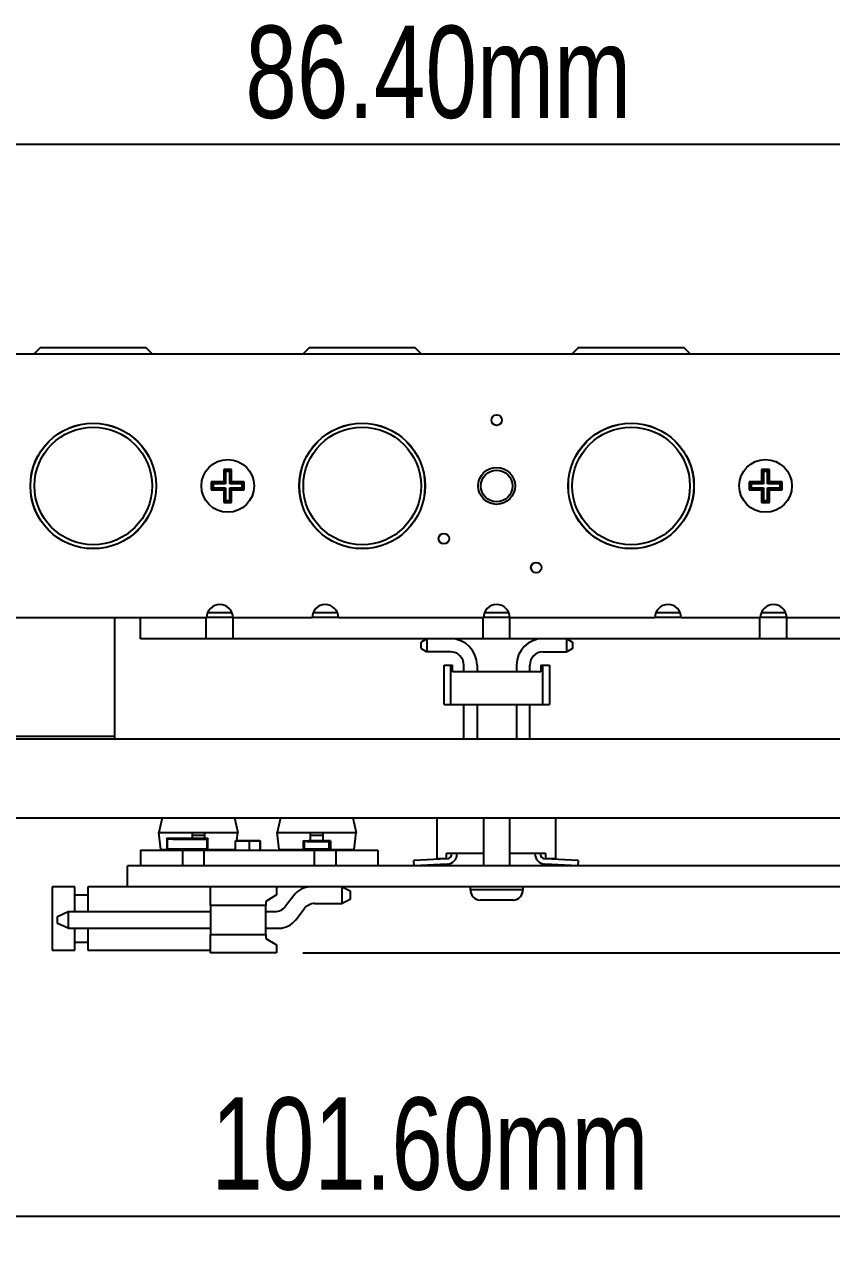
# Model space of a CAD drawing. Header units: millimetres. Extents: x 5 to 292, y 4 to 204.
# Drawn here: x 73.56 to 104.18, y 72.39 to 118.63 of the extents above; entities that cross this region are included whole.
import ezdxf

# ---------------------------------------------------------------- set-up
doc = ezdxf.new("R2010")
doc.units = ezdxf.units.MM
doc.layers.add('LAYER_1', color=179, linetype='Continuous')
doc.styles.add('SLDTEXTSTYLE0', font='TXT', dxfattribs={"width": 0.75})
doc.dimstyles.new('SLDDIMSTYLE0', dxfattribs={"dimtxt": 3.5, "dimasz": 3.556, "dimexe": 0, "dimexo": 0.0625, "dimgap": 0.875, "dimtad": 1, "dimrnd": 1e-09, "dimzin": 12, "dimdsep": 46, "dimtxsty": 'SLDTEXTSTYLE0', "dimblk1": 'CLOSED', "dimblk2": 'CLOSED', "dimsah": 1, "dimcen": 0.09, "dimadec": 0, "dimazin": 3, "dimtfac": 1, "dimtmove": 0, "dimatfit": 0, "dimldrblk": 'CLOSED', "dimfxl": 1, "dimfrac": 2, "dimtolj": 1, "dimtzin": 12, "dimarcsym": 0})
doc.dimstyles.new('SLDDIMSTYLE1', dxfattribs={"dimtxt": 3.5, "dimasz": 3.556, "dimexe": 0, "dimexo": 0.0625, "dimgap": 0.875, "dimtad": 1, "dimrnd": 1e-09, "dimzin": 4, "dimdsep": 46, "dimtxsty": 'SLDTEXTSTYLE0', "dimblk1": 'CLOSED', "dimblk2": 'CLOSED', "dimsah": 1, "dimcen": 0.09, "dimadec": 0, "dimazin": 1, "dimtfac": 1, "dimtofl": 0, "dimtmove": 0, "dimatfit": 3, "dimldrblk": 'CLOSED', "dimfxl": 1, "dimfrac": 2, "dimtolj": 1, "dimtzin": 12, "dimarcsym": 0})

# ---------------------------------------------------------------- blocks, each defined once
blk = doc.blocks.new('_CLOSED')
at = {"color": 0, "linetype": 'ByBlock', "lineweight": -2}
for p, q in [((-1, 0.166667), (0, 0)), ((-1, 0.166667), (-1, -0.166667)), ((0, 0), (-1, -0.166667)), ((0, 0), (-1, 0))]:
    blk.add_line(p, q, dxfattribs=at)
blk = doc.blocks.new('_D')
at = {"layer": 'LAYER_1'}
for p, q in [((152.272, 106.358), (152.272, 112.708)), ((130.172, 106.358), (153.272, 106.358)), ((152.272, 106.358), (152.272, 83.386)), ((84.119, 83.386), (153.272, 83.386)), ((152.272, 83.386), (152.272, 77.036))]:
    blk.add_line(p, q, dxfattribs=at)
at = {"layer": 'LAYER_1', "xscale": 3.556, "yscale": 3.556}
for p, rotation in [((152.272, 106.358, 1.494), 270), ((152.272, 83.386, 1.494), 90)]:
    blk.add_blockref('_CLOSED', p, dxfattribs=dict(at, rotation=rotation))
at = {"layer": 'LAYER_1', "insert": (147.76, 85.054), "char_height": 3.5, "attachment_point": 1, "rotation": 90, "style": 'SLDTEXTSTYLE0'}
blk.add_mtext('22.97mm', dxfattribs=at)
blk = doc.blocks.new('_D_1')
at = {"layer": 'LAYER_1'}
for p, q in [((48.272, 103.108), (48.272, 115.064)), ((134.672, 103.108), (134.672, 115.064)), ((134.672, 114.064), (48.272, 114.064))]:
    blk.add_line(p, q, dxfattribs=at)
at = {"layer": 'LAYER_1', "xscale": 3.556, "yscale": 3.556, "rotation": 180}
blk.add_blockref('_CLOSED', (48.272, 114.064, 1.494), dxfattribs=at)
at = {"layer": 'LAYER_1', "xscale": 3.556, "yscale": 3.556}
blk.add_blockref('_CLOSED', (134.672, 114.064, 1.494), dxfattribs=at)
at = {"layer": 'LAYER_1', "insert": (81.942, 118.576), "char_height": 3.5, "attachment_point": 1, "style": 'SLDTEXTSTYLE0'}
blk.add_mtext('86.40mm', dxfattribs=at)
blk = doc.blocks.new('_D_3')
at = {"layer": 'LAYER_1'}
for p, q in [((40.672, 87.508), (40.672, 72.386)), ((142.272, 87.508), (142.272, 72.386)), ((40.672, 73.386), (142.272, 73.386))]:
    blk.add_line(p, q, dxfattribs=at)
at = {"layer": 'LAYER_1', "xscale": 3.556, "yscale": 3.556, "rotation": 180}
blk.add_blockref('_CLOSED', (40.672, 73.386, 1.494), dxfattribs=at)
at = {"layer": 'LAYER_1', "xscale": 3.556, "yscale": 3.556}
blk.add_blockref('_CLOSED', (142.272, 73.386, 1.494), dxfattribs=at)
at = {"layer": 'LAYER_1', "insert": (80.649, 77.897), "char_height": 3.5, "attachment_point": 1, "style": 'SLDTEXTSTYLE0'}
blk.add_mtext('101.60mm', dxfattribs=at)

msp = doc.modelspace()

# ---------------------------------------------------------------- linework, layer by layer
at = {"color": 7, "linetype": 'Continuous', "lineweight": 25}
for p, q in [((74.172, 106.358), (73.922, 106.108)), ((74.172, 106.358), (78.172, 106.358)), ((78.422, 106.108), (78.172, 106.358)), ((84.372, 106.358), (84.122, 106.108)), ((84.372, 106.358), (88.372, 106.358)), ((88.622, 106.108), (88.372, 106.358)), ((94.572, 106.358), (94.322, 106.108)), ((94.572, 106.358), (98.572, 106.358)), ((98.822, 106.108), (98.572, 106.358)), ((126.672, 106.108), (56.272, 106.108)), ((81.194, 101.66), (81.122, 101.733)), ((81.122, 101.733), (81.122, 101.258)), ((81.422, 101.733), (81.122, 101.733)), ((81.194, 101.66), (81.194, 101.185)), ((81.349, 101.66), (81.194, 101.66)), ((81.349, 101.66), (81.422, 101.733)), ((81.349, 101.185), (81.349, 101.66)), ((81.422, 101.258), (81.422, 101.733)), ((101.522, 101.733), (101.522, 101.258)), ((101.822, 101.733), (101.522, 101.733)), ((101.594, 101.66), (101.522, 101.733)), ((101.749, 101.66), (101.594, 101.66)), ((101.594, 101.66), (101.594, 101.185)), ((101.749, 101.66), (101.822, 101.733)), ((101.749, 101.185), (101.749, 101.66)), ((101.822, 101.258), (101.822, 101.733)), ((80.719, 101.185), (80.647, 101.258)), ((80.647, 101.258), (80.647, 100.958)), ((81.122, 101.258), (80.647, 101.258)), ((80.719, 101.031), (80.647, 100.958)), ((80.647, 100.958), (81.122, 100.958)), ((80.719, 101.185), (80.719, 101.031)), ((81.194, 101.185), (80.719, 101.185)), ((80.719, 101.031), (81.194, 101.031)), ((81.194, 101.185), (81.122, 101.258)), ((81.194, 101.031), (81.122, 100.958)), ((81.122, 100.958), (81.122, 100.483)), ((81.194, 101.031), (81.194, 100.556)), ((81.349, 101.185), (81.422, 101.258)), ((81.824, 101.185), (81.349, 101.185)), ((81.349, 101.031), (81.422, 100.958)), ((81.349, 101.031), (81.824, 101.031)), ((81.349, 100.556), (81.349, 101.031)), ((81.897, 101.258), (81.422, 101.258)), ((81.422, 100.958), (81.897, 100.958)), ((81.422, 100.483), (81.422, 100.958)), ((81.824, 101.185), (81.897, 101.258)), ((81.824, 101.031), (81.824, 101.185)), ((81.824, 101.031), (81.897, 100.958)), ((81.897, 100.958), (81.897, 101.258)), ((101.119, 101.185), (101.047, 101.258)), ((101.047, 101.258), (101.047, 100.958)), ((101.522, 101.258), (101.047, 101.258)), ((101.119, 101.031), (101.047, 100.958)), ((101.047, 100.958), (101.522, 100.958)), ((101.119, 101.185), (101.119, 101.031)), ((101.594, 101.185), (101.119, 101.185)), ((101.119, 101.031), (101.594, 101.031)), ((101.594, 101.185), (101.522, 101.258)), ((101.594, 101.031), (101.522, 100.958)), ((101.522, 100.958), (101.522, 100.483)), ((101.594, 101.031), (101.594, 100.556)), ((101.749, 101.185), (101.822, 101.258)), ((102.224, 101.185), (101.749, 101.185)), ((101.749, 100.556), (101.749, 101.031)), ((101.749, 101.031), (101.822, 100.958)), ((101.749, 101.031), (102.224, 101.031)), ((102.297, 101.258), (101.822, 101.258)), ((101.822, 100.483), (101.822, 100.958)), ((101.822, 100.958), (102.297, 100.958)), ((102.224, 101.185), (102.297, 101.258)), ((102.224, 101.031), (102.224, 101.185)), ((102.224, 101.031), (102.297, 100.958)), ((102.297, 100.958), (102.297, 101.258)), ((81.194, 100.556), (81.122, 100.483)), ((81.122, 100.483), (81.422, 100.483)), ((81.194, 100.556), (81.349, 100.556)), ((81.349, 100.556), (81.422, 100.483)), ((101.594, 100.556), (101.522, 100.483)), ((101.522, 100.483), (101.822, 100.483)), ((101.594, 100.556), (101.749, 100.556)), ((101.749, 100.556), (101.822, 100.483)), ((80.513, 96.308), (81.43, 96.308)), ((84.513, 96.308), (85.43, 96.308)), ((91.013, 96.308), (91.93, 96.308)), ((97.513, 96.308), (98.43, 96.308)), ((101.513, 96.308), (102.43, 96.308)), ((56.272, 96.108), (80.472, 96.108)), ((76.972, 96.108), (76.972, 91.608)), ((77.962, 95.308), (77.962, 96.108)), ((80.456, 95.308), (80.456, 96.108)), ((81.472, 96.108), (80.472, 96.108)), ((81.472, 96.108), (84.472, 96.108)), ((81.476, 95.308), (81.476, 96.108)), ((85.472, 96.108), (84.472, 96.108)), ((85.472, 96.108), (90.972, 96.108)), ((90.956, 95.308), (90.956, 96.108)), ((91.972, 96.108), (90.972, 96.108)), ((91.972, 96.108), (97.472, 96.108)), ((91.976, 95.308), (91.976, 96.108)), ((98.472, 96.108), (97.472, 96.108)), ((98.472, 96.108), (101.472, 96.108)), ((101.456, 95.308), (101.456, 96.108)), ((102.472, 96.108), (101.472, 96.108)), ((102.472, 96.108), (126.672, 96.108)), ((102.476, 95.308), (102.476, 96.108)), ((78.962, 95.308), (77.962, 95.308)), ((80.456, 95.308), (78.962, 95.308)), ((81.476, 95.308), (80.456, 95.308)), ((90.956, 95.308), (81.476, 95.308)), ((88.82, 95.308), (88.603, 95.183)), ((88.82, 95.308), (88.82, 94.808)), ((91.976, 95.308), (90.956, 95.308)), ((101.456, 95.308), (91.976, 95.308)), ((94.137, 94.808), (94.137, 95.308)), ((94.137, 95.308), (94.353, 95.183)), ((102.476, 95.308), (101.456, 95.308)), ((103.966, 95.308), (102.476, 95.308)), ((104.966, 95.308), (103.966, 95.308)), ((88.603, 94.933), (88.603, 95.183)), ((88.603, 94.933), (88.82, 94.808)), ((89.728, 94.808), (88.82, 94.808)), ((93.228, 94.808), (94.137, 94.808)), ((94.353, 94.933), (94.137, 94.808)), ((94.353, 95.183), (94.353, 94.933)), ((89.478, 94.308), (89.728, 94.308)), ((89.478, 92.808), (89.478, 94.308)), ((89.728, 94.308), (89.728, 92.808)), ((89.728, 94.308), (89.803, 94.308)), ((89.803, 94.058), (89.803, 94.308)), ((93.153, 94.058), (89.803, 94.058)), ((90.228, 94.058), (90.228, 94.308)), ((90.728, 94.308), (90.728, 94.058)), ((92.228, 94.308), (92.228, 94.058)), ((92.728, 94.058), (92.728, 94.308)), ((93.153, 94.308), (93.153, 94.058)), ((93.153, 94.308), (93.228, 94.308)), ((93.228, 92.808), (93.228, 94.308)), ((93.228, 94.308), (93.478, 94.308)), ((93.478, 94.308), (93.478, 92.808)), ((89.478, 92.808), (89.728, 92.808)), ((89.728, 92.808), (93.228, 92.808)), ((90.228, 91.508), (90.228, 92.808)), ((90.728, 92.808), (90.728, 91.508)), ((92.228, 92.808), (92.228, 91.508)), ((92.728, 91.508), (92.728, 92.808)), ((93.228, 92.808), (93.478, 92.808)), ((48.272, 91.608), (76.972, 91.608)), ((76.972, 91.608), (76.972, 91.508)), ((43.842, 91.508), (139.102, 91.508)), ((43.842, 88.508), (139.102, 88.508)), ((78.786, 88.508), (78.659, 87.958)), ((81.532, 88.508), (81.659, 87.958)), ((83.273, 88.508), (83.146, 87.958)), ((86.019, 88.508), (86.146, 87.958)), ((89.198, 88.508), (89.198, 86.971)), ((90.972, 88.508), (90.972, 86.686)), ((91.972, 86.686), (91.972, 88.508)), ((93.698, 88.508), (93.698, 86.971)), ((78.659, 87.958), (79.918, 87.958)), ((78.739, 87.308), (78.659, 87.958)), ((79.918, 87.958), (80.401, 87.958)), ((79.918, 87.958), (79.918, 87.858)), ((80.401, 87.858), (80.401, 87.958)), ((80.401, 87.958), (81.659, 87.958)), ((81.621, 87.646), (81.659, 87.958)), ((83.146, 87.958), (84.404, 87.958)), ((83.226, 87.308), (83.146, 87.958)), ((84.404, 87.958), (84.888, 87.958)), ((84.404, 87.958), (84.404, 87.858)), ((84.888, 87.858), (84.888, 87.958)), ((84.888, 87.958), (86.146, 87.958)), ((86.066, 87.308), (86.146, 87.958)), ((78.964, 87.736), (79.184, 87.736)), ((78.964, 87.731), (78.964, 87.736)), ((78.964, 87.731), (78.964, 87.291)), ((79.189, 87.731), (78.964, 87.731)), ((79.189, 87.706), (78.994, 87.706)), ((78.994, 87.316), (78.994, 87.706)), ((79.189, 87.731), (79.184, 87.736)), ((79.184, 87.736), (79.264, 87.736)), ((79.189, 87.731), (79.189, 87.706)), ((79.264, 87.731), (79.189, 87.731)), ((79.189, 87.706), (80.289, 87.706)), ((79.264, 87.736), (79.264, 87.735)), ((79.264, 87.73), (79.269, 87.735)), ((79.264, 87.735), (79.269, 87.735)), ((80.214, 87.73), (79.264, 87.73)), ((79.264, 87.73), (79.264, 87.706)), ((79.269, 87.735), (80.209, 87.735)), ((79.918, 87.858), (80.401, 87.858)), ((79.918, 87.858), (79.918, 87.735)), ((80.214, 87.73), (80.209, 87.735)), ((80.209, 87.735), (80.214, 87.735)), ((80.214, 87.735), (80.214, 87.736)), ((80.214, 87.736), (80.294, 87.736)), ((80.289, 87.731), (80.214, 87.731)), ((80.214, 87.706), (80.214, 87.73)), ((80.289, 87.731), (80.294, 87.736)), ((80.289, 87.731), (80.289, 87.706)), ((80.514, 87.731), (80.289, 87.731)), ((80.289, 87.706), (80.484, 87.706)), ((80.294, 87.736), (80.514, 87.736)), ((80.401, 87.736), (80.401, 87.858)), ((80.484, 87.706), (80.484, 87.316)), ((80.514, 87.736), (80.514, 87.731)), ((80.514, 87.291), (80.514, 87.731)), ((81.572, 87.286), (81.572, 87.636)), ((81.572, 87.636), (82.082, 87.636)), ((81.577, 87.646), (81.577, 87.636)), ((81.577, 87.646), (82.076, 87.646)), ((82.076, 87.646), (82.076, 87.636)), ((82.076, 87.646), (82.493, 87.646)), ((82.082, 87.636), (82.082, 87.291)), ((82.082, 87.636), (82.497, 87.636)), ((82.493, 87.646), (82.493, 87.636)), ((82.493, 87.646), (82.496, 87.646)), ((82.496, 87.646), (82.496, 87.636)), ((82.497, 87.636), (82.497, 87.286)), ((82.497, 87.636), (82.498, 87.636)), ((82.497, 87.316), (82.497, 87.606)), ((82.498, 87.606), (82.497, 87.606)), ((82.498, 87.636), (82.498, 87.606)), ((82.498, 87.636), (82.501, 87.636)), ((82.498, 87.606), (82.501, 87.606)), ((82.501, 87.636), (82.501, 87.606)), ((82.501, 87.636), (82.502, 87.636)), ((82.501, 87.606), (82.502, 87.606)), ((82.502, 87.286), (82.502, 87.636)), ((82.502, 87.606), (82.502, 87.316)), ((84.139, 87.636), (84.289, 87.636)), ((84.139, 87.636), (84.139, 87.291)), ((84.289, 87.606), (84.169, 87.606)), ((84.169, 87.316), (84.169, 87.606)), ((84.169, 87.606), (84.169, 87.316)), ((84.289, 87.636), (84.289, 87.606)), ((84.289, 87.636), (84.289, 87.606)), ((84.289, 87.636), (84.289, 87.636)), ((84.289, 87.636), (84.34, 87.636)), ((84.289, 87.606), (84.289, 87.606)), ((84.289, 87.606), (84.989, 87.606)), ((84.339, 87.635), (84.939, 87.635)), ((84.339, 87.635), (84.339, 87.606)), ((84.34, 87.646), (84.34, 87.636)), ((84.34, 87.646), (84.939, 87.646)), ((84.34, 87.636), (84.939, 87.636)), ((84.404, 87.858), (84.888, 87.858)), ((84.404, 87.858), (84.404, 87.646)), ((84.888, 87.646), (84.888, 87.858)), ((84.939, 87.646), (84.939, 87.636)), ((84.939, 87.646), (84.942, 87.646)), ((84.939, 87.636), (84.94, 87.636)), ((84.939, 87.606), (84.939, 87.635)), ((84.939, 87.606), (84.939, 87.635)), ((84.939, 87.635), (84.939, 87.635)), ((84.94, 87.636), (84.989, 87.636)), ((84.941, 87.636), (84.942, 87.636)), ((84.942, 87.646), (84.944, 87.646)), ((84.942, 87.646), (84.942, 87.636)), ((84.944, 87.646), (84.944, 87.636)), ((84.944, 87.646), (84.947, 87.646)), ((84.947, 87.646), (84.947, 87.636)), ((84.947, 87.646), (84.95, 87.646)), ((84.95, 87.646), (84.95, 87.636)), ((84.95, 87.646), (84.952, 87.646)), ((84.952, 87.646), (84.955, 87.646)), ((84.952, 87.646), (84.952, 87.636)), ((84.955, 87.646), (84.955, 87.636)), ((84.955, 87.646), (84.957, 87.646)), ((84.957, 87.646), (84.957, 87.636)), ((84.957, 87.646), (84.96, 87.646)), ((84.96, 87.646), (84.96, 87.636)), ((84.96, 87.646), (84.962, 87.646)), ((84.962, 87.646), (84.965, 87.646)), ((84.962, 87.646), (84.962, 87.636)), ((84.965, 87.646), (84.965, 87.636)), ((84.965, 87.646), (84.968, 87.646)), ((84.968, 87.646), (84.968, 87.636)), ((84.989, 87.636), (84.989, 87.606)), ((85.139, 87.636), (84.989, 87.636)), ((84.989, 87.606), (85.109, 87.606)), ((85.109, 87.606), (85.109, 87.316)), ((85.139, 87.286), (85.139, 87.636)), ((85.139, 87.636), (85.141, 87.636)), ((85.144, 87.636), (85.141, 87.636)), ((85.141, 87.636), (85.141, 87.286)), ((85.144, 87.286), (85.144, 87.636)), ((85.144, 87.636), (85.147, 87.636)), ((85.147, 87.636), (85.147, 87.286)), ((85.149, 87.636), (85.147, 87.636)), ((85.149, 87.286), (85.149, 87.636)), ((85.149, 87.636), (85.152, 87.636)), ((85.155, 87.636), (85.152, 87.636)), ((85.152, 87.636), (85.152, 87.286)), ((85.155, 87.286), (85.155, 87.636)), ((85.155, 87.636), (85.157, 87.636)), ((85.157, 87.636), (85.157, 87.286)), ((85.16, 87.636), (85.157, 87.636)), ((85.16, 87.286), (85.16, 87.636)), ((85.16, 87.636), (85.162, 87.636)), ((85.165, 87.636), (85.162, 87.636)), ((85.162, 87.636), (85.162, 87.286)), ((85.165, 87.286), (85.165, 87.636)), ((85.165, 87.636), (85.167, 87.636)), ((85.167, 87.636), (85.167, 87.286)), ((77.962, 87.286), (77.962, 86.686)), ((77.962, 87.286), (78.962, 87.286)), ((78.739, 87.308), (78.964, 87.308)), ((78.814, 87.286), (78.814, 87.308)), ((78.962, 87.286), (79.557, 87.286)), ((78.964, 87.291), (79.264, 87.291)), ((78.964, 87.286), (78.964, 87.291)), ((79.264, 87.316), (78.994, 87.316)), ((79.264, 87.291), (79.264, 87.316)), ((80.214, 87.316), (79.264, 87.316)), ((79.264, 87.291), (79.264, 87.286)), ((79.336, 87.291), (79.332, 87.286)), ((79.336, 87.291), (79.336, 87.316)), ((79.336, 87.291), (79.339, 87.291)), ((79.339, 87.291), (79.339, 87.316)), ((79.339, 87.308), (79.918, 87.308)), ((79.465, 87.286), (79.465, 87.308)), ((79.557, 87.286), (79.557, 86.686)), ((79.557, 87.286), (80.367, 87.286)), ((79.918, 87.286), (79.918, 87.316)), ((80.139, 87.316), (80.139, 87.291)), ((80.139, 87.291), (80.141, 87.291)), ((80.141, 87.316), (80.141, 87.291)), ((80.146, 87.286), (80.141, 87.291)), ((80.484, 87.316), (80.214, 87.316)), ((80.214, 87.316), (80.214, 87.291)), ((80.214, 87.291), (80.514, 87.291)), ((80.214, 87.286), (80.214, 87.291)), ((80.367, 87.286), (80.367, 86.686)), ((80.367, 87.286), (84.557, 87.286)), ((80.514, 87.308), (81.572, 87.308)), ((80.514, 87.291), (80.514, 87.286)), ((80.741, 87.308), (80.741, 87.286)), ((80.854, 87.308), (80.854, 87.286)), ((81.337, 87.286), (81.337, 87.308)), ((81.442, 87.286), (81.442, 87.308)), ((81.491, 87.308), (81.491, 87.286)), ((82.082, 87.291), (82.082, 87.286)), ((82.498, 87.316), (82.497, 87.316)), ((82.498, 87.286), (82.498, 87.316)), ((82.501, 87.316), (82.498, 87.316)), ((82.501, 87.316), (82.501, 87.286)), ((82.502, 87.316), (82.501, 87.316)), ((83.226, 87.308), (84.139, 87.308)), ((83.468, 87.308), (83.468, 87.286)), ((83.952, 87.286), (83.952, 87.308)), ((84.139, 87.291), (84.389, 87.291)), ((84.389, 87.316), (84.169, 87.316)), ((84.169, 87.316), (84.169, 87.316)), ((84.389, 87.286), (84.389, 87.316)), ((84.389, 87.291), (84.389, 87.316)), ((84.389, 87.316), (84.389, 87.316)), ((84.889, 87.316), (84.389, 87.316)), ((84.438, 87.286), (84.438, 87.316)), ((84.44, 87.286), (84.44, 87.316)), ((84.441, 87.286), (84.441, 87.316)), ((84.443, 87.286), (84.443, 87.316)), ((84.445, 87.286), (84.445, 87.316)), ((84.446, 87.286), (84.446, 87.316)), ((84.448, 87.286), (84.448, 87.316)), ((84.451, 87.286), (84.451, 87.316)), ((84.451, 87.286), (84.451, 87.316)), ((84.454, 87.286), (84.454, 87.316)), ((84.456, 87.286), (84.456, 87.316)), ((84.457, 87.286), (84.457, 87.316)), ((84.459, 87.286), (84.459, 87.316)), ((84.461, 87.286), (84.461, 87.316)), ((84.462, 87.286), (84.462, 87.316)), ((84.464, 87.286), (84.464, 87.316)), ((84.466, 87.286), (84.466, 87.316)), ((84.467, 87.286), (84.467, 87.316)), ((84.557, 87.286), (84.557, 86.686)), ((84.557, 87.286), (85.367, 87.286)), ((84.84, 87.316), (84.84, 87.286)), ((84.841, 87.316), (84.841, 87.286)), ((84.889, 87.316), (84.889, 87.286)), ((85.109, 87.316), (84.889, 87.316)), ((85.167, 87.308), (86.066, 87.308)), ((85.341, 87.308), (85.341, 87.286)), ((85.367, 87.286), (85.367, 86.686)), ((85.367, 87.286), (85.962, 87.286)), ((85.824, 87.286), (85.824, 87.308)), ((85.962, 87.286), (86.962, 87.286)), ((86.962, 87.286), (86.962, 86.686)), ((89.583, 86.951), (88.335, 86.885)), ((89.198, 86.971), (89.573, 86.971)), ((89.573, 87.171), (90.972, 87.171)), ((89.573, 86.971), (89.573, 87.171)), ((89.773, 87.15), (89.773, 87.171)), ((89.973, 87.15), (89.973, 87.171)), ((91.972, 87.171), (93.323, 87.171)), ((92.923, 87.171), (92.923, 87.15)), ((93.123, 87.171), (93.123, 87.15)), ((94.561, 86.885), (93.312, 86.951)), ((93.323, 87.171), (93.323, 86.971)), ((93.323, 86.971), (93.698, 86.971)), ((77.472, 85.886), (77.472, 86.686)), ((79.472, 86.686), (77.472, 86.686)), ((119.772, 86.686), (79.472, 86.686)), ((88.345, 86.686), (88.335, 86.885)), ((89.594, 86.751), (88.345, 86.686)), ((94.55, 86.686), (93.302, 86.751)), ((94.561, 86.885), (94.55, 86.686)), ((75.469, 85.886), (74.619, 85.886)), ((74.619, 85.886), (74.619, 83.486)), ((75.469, 84.951), (75.469, 85.886)), ((75.469, 85.586), (75.969, 85.586)), ((77.472, 85.886), (75.969, 85.886)), ((75.969, 85.886), (75.969, 84.951)), ((79.472, 85.886), (77.472, 85.886)), ((119.772, 85.886), (79.472, 85.886)), ((80.619, 85.186), (80.619, 85.886)), ((83.119, 85.586), (82.719, 85.336)), ((83.119, 85.886), (83.119, 85.586)), ((83.778, 85.565), (83.468, 85.151)), ((85.619, 85.256), (85.619, 85.886)), ((85.619, 85.886), (85.919, 85.736)), ((85.919, 85.736), (85.919, 85.406)), ((90.472, 85.886), (90.472, 85.786)), ((92.472, 85.786), (92.472, 85.886)), ((82.719, 85.186), (80.619, 85.186)), ((80.619, 85.186), (80.619, 84.086)), ((82.719, 85.336), (82.719, 85.186)), ((82.719, 84.086), (82.719, 85.186)), ((84.568, 85.256), (85.619, 85.256)), ((85.919, 85.406), (85.619, 85.256)), ((90.891, 85.386), (90.847, 85.388)), ((91.322, 85.386), (90.891, 85.386)), ((91.621, 85.388), (91.322, 85.388)), ((91.322, 85.388), (91.322, 85.386)), ((91.622, 85.386), (91.621, 85.388)), ((92.052, 85.386), (91.622, 85.386)), ((92.096, 85.388), (92.052, 85.386)), ((74.819, 84.771), (75.219, 84.951)), ((74.819, 84.501), (74.819, 84.771)), ((75.219, 84.951), (75.219, 84.321)), ((75.219, 84.951), (80.619, 84.951)), ((82.719, 84.951), (83.068, 84.951)), ((83.858, 84.641), (84.168, 85.055)), ((75.219, 84.321), (74.819, 84.501)), ((75.219, 84.321), (80.619, 84.321)), ((75.469, 83.486), (75.469, 84.321)), ((75.969, 84.321), (75.969, 83.486)), ((82.719, 84.321), (83.218, 84.321)), ((75.469, 83.786), (75.969, 83.786)), ((80.619, 83.386), (80.619, 84.086)), ((80.619, 84.086), (82.719, 84.086)), ((82.719, 84.086), (82.719, 83.936)), ((82.719, 83.936), (83.119, 83.686)), ((74.619, 83.486), (75.469, 83.486)), ((75.969, 83.486), (80.619, 83.486)), ((83.119, 83.386), (80.619, 83.386)), ((83.119, 83.686), (83.119, 83.386))]:
    msp.add_line(p, q, dxfattribs=at)
at = {"color": 8, "linetype": 'Continuous', "lineweight": 25}
for p, q in [((79.264, 87.291), (79.336, 87.291)), ((80.141, 87.291), (80.214, 87.291)), ((90.472, 85.786), (92.472, 85.786))]:
    msp.add_line(p, q, dxfattribs=at)
at = {"color": 7, "linetype": 'Continuous', "lineweight": 25}
for centre, radius in [((91.472, 103.608), 0.2), ((76.172, 101.108), 2.385), ((76.172, 101.108), 2.381), ((76.172, 101.108), 2.231), ((86.372, 101.108), 2.385), ((86.372, 101.108), 2.381), ((86.372, 101.108), 2.231), ((96.572, 101.108), 2.385), ((96.572, 101.108), 2.381), ((96.572, 101.108), 2.231), ((81.272, 101.108), 1), ((91.472, 101.108), 0.7), ((101.672, 101.108), 1), ((91.472, 101.108), 0.6), ((89.472, 99.108), 0.2), ((92.972, 98.008), 0.2)]:
    msp.add_circle(centre, radius, dxfattribs=at)
for centre, radius, start, end in [((80.972, 96.108), 0.5, 0, 180), ((84.972, 96.108), 0.5, 360, 180), ((91.472, 96.108), 0.5, 0, 180), ((97.972, 96.108), 0.5, 0, 180), ((101.972, 96.108), 0.5, 0, 180), ((89.728, 94.308), 1, 0, 90), ((93.228, 94.308), 1, 90, 180), ((89.728, 94.308), 0.5, 360, 90), ((93.228, 94.308), 0.5, 90, 180), ((79.334, 87.291), 0.005, 269.9951, 359.9622), ((80.144, 87.291), 0.005, 179.9948, 270.0052), ((82.077, 87.291), 0.005, 270, 0), ((84.376, 87.289), 0.237, 179.6527, 180.8596), ((84.658, 87.289), 0.269, 179.7241, 180.7882), ((89.573, 87.15), 0.2, 273, 360), ((89.573, 87.15), 0.4, 273, 360), ((93.323, 87.15), 0.4, 180, 267), ((93.323, 87.15), 0.2, 180, 267), ((84.419, 85.086), 0.8, 90, 143.1792), ((90.872, 85.786), 0.4, 180, 266.5132), ((92.072, 85.786), 0.4, 273.4832, 0), ((83.068, 85.451), 0.5, 270, 323.1792), ((84.568, 84.756), 0.5, 90, 143.1792), ((83.218, 85.121), 0.8, 270, 323.1792)]:
    msp.add_arc(centre, radius, start, end, dxfattribs=at)

# ---------------------------------------------------------------- dimensions: what is measured, and where the dimension line sits
at = {"layer": 'LAYER_1'}
for base, p1, p2, picture, middle in [((48.272, 114.064), (134.672, 102.108), (48.272, 102.108), '_D_1', (92.136, 114.064)), ((142.272, 73.386), (40.672, 88.508), (142.272, 88.508), '_D_3', (92.136, 73.386))]:
    dim = msp.add_linear_dim(base=base, p1=p1, p2=p2, dimstyle='SLDDIMSTYLE1', dxfattribs=at)
    dim.commit()
    dim.dimension.update_dxf_attribs({"geometry": picture, "text_midpoint": middle, "dimtype": 160})
dim = msp.add_linear_dim(base=(152.272, 83.386), p1=(129.172, 106.358), p2=(83.119, 83.386), angle=90, dimstyle='SLDDIMSTYLE0', dxfattribs=at)
dim.commit()
dim.dimension.update_dxf_attribs({"geometry": '_D', "text_midpoint": (152.272, 95.248), "dimtype": 160})

doc.saveas('drawing.dxf')
